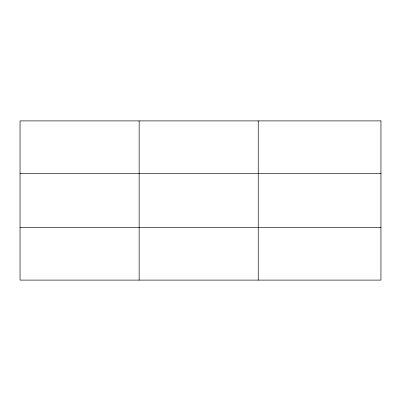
<?xml version="1.0" encoding="UTF-8"?>
<svg xmlns="http://www.w3.org/2000/svg" width="401" height="401" viewBox="0 0 401 401"><rect width="100%" height="100%" fill="white"/><g stroke="black" fill="none" stroke-linecap="round" stroke-linejoin="round"><path stroke-width="0.6" d="M139.147 120.896L139.147 280.104M258.244 120.896L258.244 280.104M20.05 173.433L380.95 173.433M20.05 227.567L380.95 227.567M380.95 120.896L380.95 280.104L20.05 280.104L20.05 120.896L380.95 120.896"/></g></svg>
